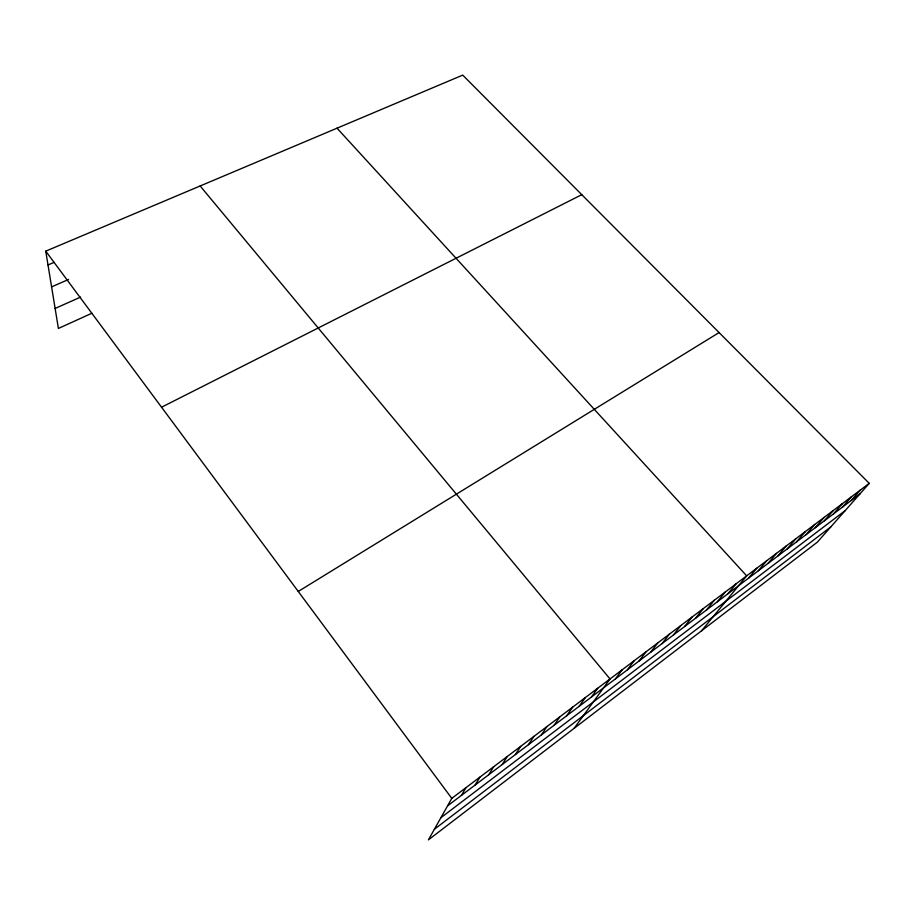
<?xml version="1.0" encoding="UTF-8"?>
<svg xmlns="http://www.w3.org/2000/svg" width="915" height="915" viewBox="0 0 915 915"><rect width="100%" height="100%" fill="white"/><g stroke="black" fill="none" stroke-linecap="round" stroke-linejoin="round"><path stroke-width="1.37" d="M869.25 483.36L451.781 798.36L428.403 839.879L817.312 542.183L869.25 483.36L462.716 75.122L45.75 251.156L58.4 328.451L91.832 313.262M461.469 795.364L465.918 787.701M475.205 784.967L479.872 777.167M488.77 774.696L493.643 766.781M502.163 764.563L507.23 756.522M515.397 754.555L520.658 746.4M528.458 744.673L533.903 736.403M541.36 734.917L546.987 726.521M554.101 725.275L559.911 716.777M566.694 715.747L572.676 707.146M579.126 706.346L585.268 697.642M591.41 697.047L597.724 688.252M574.117 728.34L610.019 678.964L200.145 185.974M615.532 678.793L622.166 669.803M627.381 669.837L634.164 660.744M639.093 660.973L646.024 651.8M650.668 652.223L657.736 642.959M662.105 643.565L669.311 634.221M673.417 635.01L680.76 625.597M684.592 626.558L692.06 617.065M695.629 618.197L703.235 608.624M706.552 609.939L714.283 600.297M717.349 601.773L725.206 592.051M728.031 593.686L736.003 583.907M701.611 630.744L746.674 575.855L337.017 128.18M748.516 578.188L756.705 568.284M758.341 570.754L766.633 560.792M768.062 563.4L776.458 553.381M777.693 556.126L786.179 546.038M787.209 548.92L795.798 538.786M796.633 541.783L805.314 531.604M805.966 534.726L814.739 524.501M815.196 527.749L824.06 517.467M824.335 520.829L833.279 510.501M833.382 513.99L842.418 503.616M842.338 507.219L851.453 496.799M851.202 500.505L860.397 490.04M434.373 829.276L830.763 526.949M440.87 817.736L845.254 510.547M447.549 805.886L859.974 493.871M298.256 591.456L719.087 332.568M161.543 407.221L581.768 194.678M55.129 308.447L80.554 297.101M51.595 286.875L68.579 279.452M48.015 264.961L54.111 262.353M45.75 251.156L451.781 798.36"/></g></svg>
